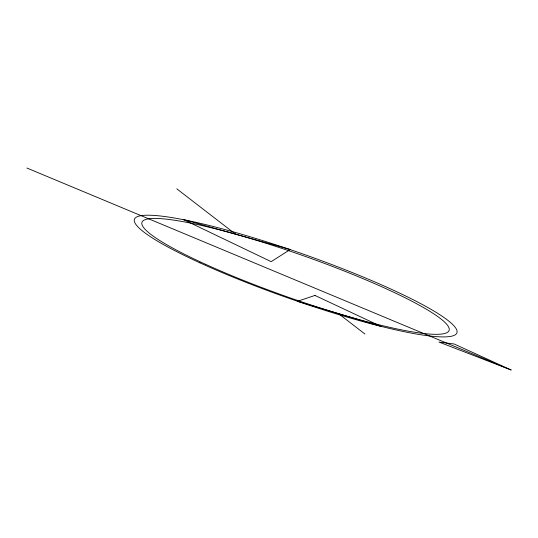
<?xml version="1.0" encoding="UTF-8"?>
<svg xmlns="http://www.w3.org/2000/svg" width="538" height="538" viewBox="0 0 538 538"><rect width="100%" height="100%" fill="white"/><g stroke="black" fill="none" stroke-linecap="round" stroke-linejoin="round"><path stroke-width="0.81" d="M511.1 369.969L438.974 342.06L454.139 343.99L511.1 369.969L26.9 168.031M176.847 188.865L235.557 234.171M338.543 313.661L364.959 334.051M290.251 249.511L271.172 261.663L183.236 219.504L290.251 249.511M314.945 295.443L297.406 301.293L381.065 326.438L314.945 295.443M205.415 264.239A162.779 22.071 19.4 0 0 448.436 331.522A162.779 22.071 19.4 0 0 232.766 233.398A162.779 22.071 19.4 0 0 205.415 264.239M199.988 262.86A170.956 23.215 19.4 0 0 456.103 334.105A170.956 23.215 19.4 0 0 230.883 231.199A170.956 23.215 19.4 0 0 199.988 262.86"/></g></svg>
